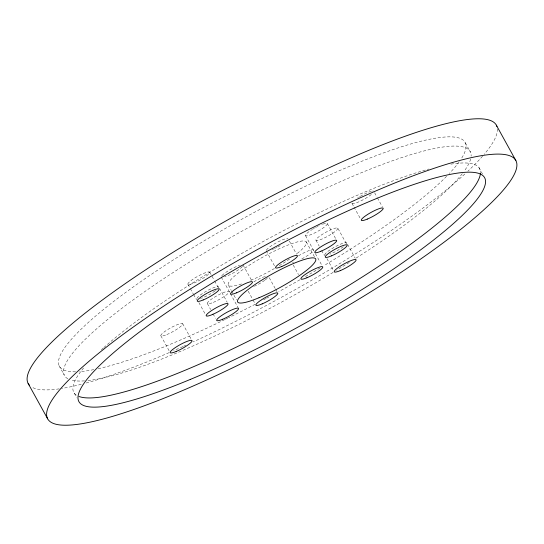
<?xml version="1.0" encoding="UTF-8"?>
<svg xmlns="http://www.w3.org/2000/svg" width="544" height="544" viewBox="0 0 544 544"><rect width="100%" height="100%" fill="white"/><g stroke="black" fill="none" stroke-linecap="round" stroke-linejoin="round"><path stroke-width="0.41" stroke-dasharray="2.72 2.04" d="M465.378 142.922L470.472 152.136M478.972 167.627L482.494 174.012M374.612 192.766L377.046 197.173M377.448 197.907L382.316 206.72M352.009 203.436L353.627 206.373M354.035 207.108L360.522 218.865M347.534 244.304L355.246 258.264M337.817 228.201A12.478 2.19 -28.9 0 1 322.252 238.925A12.478 2.19 -28.9 0 1 320.586 235.511A12.478 2.19 -28.9 0 1 337.817 228.201L346.338 243.63M327.291 223.502L336.212 239.666M326.964 258.652L333.044 269.674M315.955 240.224L319.199 246.099M321.633 250.512L324.476 255.653M305.497 235.647L314.017 251.076M315.418 253.633L322.313 266.125M306.252 241.869L314.765 257.298M289.313 241.033L296.609 254.259M293.223 265.044L298.493 274.598M266.234 250.852L274.747 266.281M269.253 277.719L275.332 288.735M275.74 289.469L276.957 291.672M243.073 264.996L251.994 281.16M248.2 291.21L252.661 299.295M253.069 300.03L255.095 303.702M228.419 285.233L231.261 290.38M231.669 291.115L236.531 299.928M221.279 277.141L229.983 292.924M230.391 293.658L238.095 307.618M219.524 288.347L227.236 302.308M209.739 272.122L214.2 280.208M214.608 280.942L218.253 287.552M207.38 303.6L210.63 309.475M213.058 313.881L215.492 318.294M198.88 302.58L205.374 314.33M187.945 284.267L189.972 287.939M190.38 288.674L193.222 293.814M193.623 294.556L196.466 299.696M182.662 323.666L191.182 339.096M160.874 335.804L169.388 351.234M59.112 365.745L64.206 374.966M74.358 393.271L76.704 397.528M241.536 283.914A44.56 7.813 -28.9 0 1 238.014 273.197A44.56 7.813 -28.9 0 1 293.542 243.052A44.56 7.813 -28.9 0 1 296.29 254.191M289.496 259.134A44.56 7.813 -28.9 0 1 279.208 265.724M274.428 268.525A44.56 7.813 -28.9 0 1 250.417 280.534M196.867 298.425A12.478 2.19 -28.9 0 1 209.229 289.66A12.478 2.19 -28.9 0 1 218.613 287.558M215.968 290.21A12.478 2.19 -28.9 0 1 215.492 290.571M214.989 290.945A12.478 2.19 -28.9 0 1 201.559 298.241M201.001 298.438A12.478 2.19 -28.9 0 1 200.478 298.622M242.944 265.846A12.478 2.19 -28.9 0 1 242.787 266.077M242.352 266.601A12.478 2.19 -28.9 0 1 224.611 276.882M221.564 276.06A12.478 2.19 -28.9 0 1 221.762 275.808M222 275.529A12.478 2.19 -28.9 0 1 239.224 265.424M239.741 265.254A12.478 2.19 -28.9 0 1 240.224 265.112M280.153 245.65A12.478 2.19 -28.9 0 1 277.44 247.187M276.746 247.547A12.478 2.19 -28.9 0 1 276.06 247.901M275.373 248.241A12.478 2.19 -28.9 0 1 274.7 248.574M274.033 248.887A12.478 2.19 -28.9 0 1 273.38 249.186M272.741 249.465A12.478 2.19 -28.9 0 1 272.116 249.723M266.336 250.179A12.478 2.19 -28.9 0 1 277.236 242.318A12.478 2.19 -28.9 0 1 288.014 238.721M322.898 224.121A12.478 2.19 -28.9 0 1 324.02 227.324A12.478 2.19 -28.9 0 1 307.34 235.783A12.478 2.19 -28.9 0 1 311.787 229.758M312.419 229.364A12.478 2.19 -28.9 0 1 313.732 228.575M314.405 228.181A12.478 2.19 -28.9 0 1 315.092 227.8M315.778 227.419A12.478 2.19 -28.9 0 1 316.465 227.052M317.152 226.692A12.478 2.19 -28.9 0 1 317.839 226.345M318.519 226.012A12.478 2.19 -28.9 0 1 319.192 225.685M321.742 224.57A12.478 2.19 -28.9 0 1 322.334 224.339M298.52 255.823A12.478 2.19 -28.9 0 1 313.344 249.907A12.478 2.19 -28.9 0 1 301.736 258.917M293.576 262.208A12.478 2.19 -28.9 0 1 292.536 262.358M268.029 277.392A12.478 2.19 -28.9 0 1 267.811 277.658M267.254 278.236A12.478 2.19 -28.9 0 1 265.22 279.942M264.71 280.316A12.478 2.19 -28.9 0 1 255.048 285.988M254.381 286.3A12.478 2.19 -28.9 0 1 253.722 286.6M253.858 281.846A12.478 2.19 -28.9 0 1 263.738 276.91M264.289 276.706A12.478 2.19 -28.9 0 1 265.316 276.372M497.366 128.799A267.356 46.886 -28.9 0 1 484.146 154.353M482.582 156.162A267.356 46.886 -28.9 0 1 467.854 171.21M464.8 174.046A267.356 46.886 -28.9 0 1 193.188 341.897M185.79 345.27A267.356 46.886 -28.9 0 1 183.586 346.263M182.859 346.596A267.356 46.886 -28.9 0 1 173.658 350.669M169.116 352.648A267.356 46.886 -28.9 0 1 86.04 383.037M81.24 384.309A267.356 46.886 -28.9 0 1 61.506 388.504M59.153 388.858A267.356 46.886 -28.9 0 1 31.314 386.798M450.915 164.125A231.71 40.637 -28.9 0 1 480.461 172.632M76.303 395.107A231.71 40.637 -28.9 0 1 84.157 367.329M101.422 349.758A231.71 40.637 -28.9 0 1 103.231 348.119M103.843 347.575A231.71 40.637 -28.9 0 1 428.998 169.007M67.871 378.76A231.71 40.637 -28.9 0 1 247.663 227.997A231.71 40.637 -28.9 0 1 471.118 156.142M470.642 159.004A231.71 40.637 -28.9 0 1 464.284 171.034M462.271 173.692A231.71 40.637 -28.9 0 1 355.409 258.529M349.248 262.432A231.71 40.637 -28.9 0 1 336.654 270.246M333.105 272.415A231.71 40.637 -28.9 0 1 87.455 380.616M84.538 380.875A231.71 40.637 -28.9 0 1 70.89 379.984M324.931 254.98A12.478 2.19 -28.9 0 1 335.9 246.384A12.478 2.19 -28.9 0 1 346.705 243.467M343.291 246.779A12.478 2.19 -28.9 0 1 329.888 254.15M371.314 194.507A12.478 2.19 -28.9 0 1 358.17 202.123A12.478 2.19 -28.9 0 1 352.138 202.592M357.68 197.948A12.478 2.19 -28.9 0 1 358.292 197.554M358.931 197.152A12.478 2.19 -28.9 0 1 359.577 196.758M360.244 196.364A12.478 2.19 -28.9 0 1 371.824 191.189M372.552 191.066A12.478 2.19 -28.9 0 1 373.361 191.066M75.589 371.824A231.71 40.637 -28.9 0 1 241.822 219.198A231.71 40.637 -28.9 0 1 461.475 158.46M459.19 161.82A231.71 40.637 -28.9 0 1 449.344 173.475M446.59 176.317A231.71 40.637 -28.9 0 1 323.721 265.792M320.124 267.954A231.71 40.637 -28.9 0 1 304.062 277.386M299.873 279.793A231.71 40.637 -28.9 0 1 278.732 291.645M268.784 297.044A231.71 40.637 -28.9 0 1 266.655 298.187M265.941 298.568A231.71 40.637 -28.9 0 1 261.678 300.832M255.272 304.205A231.71 40.637 -28.9 0 1 228.439 317.812M227.698 318.179A231.71 40.637 -28.9 0 1 225.468 319.267M224.733 319.627A231.71 40.637 -28.9 0 1 97.872 368.778M93.765 369.634A231.71 40.637 -28.9 0 1 79.444 371.661M213.336 302.369A12.478 2.19 -28.9 0 0 229.235 291.577A12.478 2.19 -28.9 0 0 212.262 298.636A12.478 2.19 -28.9 0 0 213.336 302.369M193.902 283.036A12.478 2.19 -28.9 0 0 209.8 272.245A12.478 2.19 -28.9 0 0 192.828 279.303A12.478 2.19 -28.9 0 0 193.902 283.036M166.824 334.574A12.478 2.19 -28.9 0 0 182.723 323.789A12.478 2.19 -28.9 0 0 165.757 330.84A12.478 2.19 -28.9 0 0 166.824 334.574"/><path stroke-width="0.82" d="M496.332 125.168L515.834 160.5A267.356 46.886 -28.9 0 1 184.117 389.912A267.356 46.886 -28.9 0 1 145.302 318.58A267.356 46.886 -28.9 0 1 515.834 160.5M28.166 383.5L47.668 418.832M29.478 385.295A267.356 46.886 -28.9 0 1 238 214.166A267.356 46.886 -28.9 0 1 496.924 126.528M480.42 173.373A231.71 40.637 -28.9 0 1 299.696 314.146A231.71 40.637 -28.9 0 1 79.036 396.494M259.012 297.738A44.56 7.813 -28.9 0 0 315.792 259.209A44.56 7.813 -28.9 0 0 255.19 284.403A44.56 7.813 -28.9 0 0 259.012 297.738M212.48 314.5A12.478 2.19 -28.9 0 0 228.045 303.776A12.478 2.19 -28.9 0 0 210.814 311.093A12.478 2.19 -28.9 0 0 212.48 314.5M236.558 292.808A12.478 2.19 -28.9 0 0 252.464 282.016A12.478 2.19 -28.9 0 0 235.491 289.075A12.478 2.19 -28.9 0 0 236.558 292.808M281.86 266.451A12.478 2.19 -28.9 0 0 297.425 255.728A12.478 2.19 -28.9 0 0 280.194 263.044A12.478 2.19 -28.9 0 0 281.86 266.451M320.776 251.314A12.478 2.19 -28.9 0 0 336.682 240.53A12.478 2.19 -28.9 0 0 319.709 247.581A12.478 2.19 -28.9 0 0 320.776 251.314M331.582 255.823A12.478 2.19 -28.9 0 0 347.147 245.099A12.478 2.19 -28.9 0 0 329.916 252.409A12.478 2.19 -28.9 0 0 331.582 255.823M306.884 277.773A12.478 2.19 -28.9 0 0 322.782 266.982A12.478 2.19 -28.9 0 0 305.81 274.04A12.478 2.19 -28.9 0 0 306.884 277.773M262.201 303.872A12.478 2.19 -28.9 0 0 277.766 293.148A12.478 2.19 -28.9 0 0 260.535 300.458A12.478 2.19 -28.9 0 0 262.201 303.872M222.666 319.267A12.478 2.19 -28.9 0 0 238.564 308.475A12.478 2.19 -28.9 0 0 221.592 315.534A12.478 2.19 -28.9 0 0 222.666 319.267M176.154 351.478A12.478 2.19 -28.9 0 0 192.052 340.687A12.478 2.19 -28.9 0 0 175.086 347.738A12.478 2.19 -28.9 0 0 176.154 351.478M340.218 270.647A12.478 2.19 -28.9 0 0 356.116 259.855A12.478 2.19 -28.9 0 0 339.143 266.914A12.478 2.19 -28.9 0 0 340.218 270.647M367.288 219.103A12.478 2.19 -28.9 0 0 383.187 208.318A12.478 2.19 -28.9 0 0 366.221 215.37A12.478 2.19 -28.9 0 0 367.288 219.103M203.225 299.934A12.478 2.19 -28.9 0 0 219.13 289.143A12.478 2.19 -28.9 0 0 202.157 296.201A12.478 2.19 -28.9 0 0 203.225 299.934M190.305 379.426A231.71 40.637 -28.9 0 0 485.207 179.126A231.71 40.637 -28.9 0 0 169.748 310.44A231.71 40.637 -28.9 0 0 190.305 379.426"/></g></svg>
